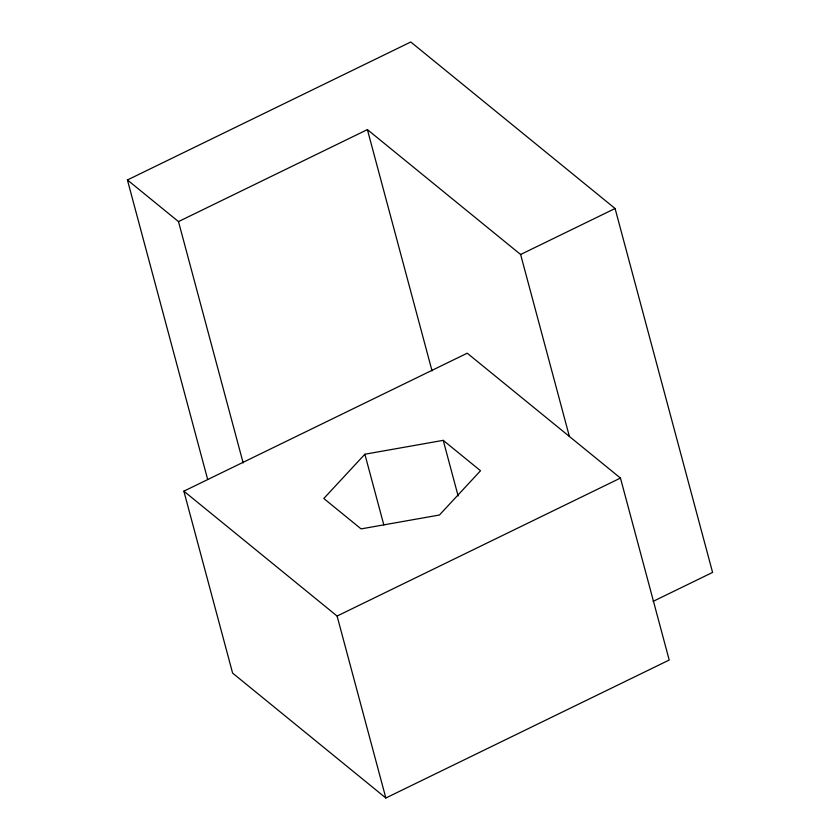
<?xml version="1.0" encoding="UTF-8"?>
<svg xmlns="http://www.w3.org/2000/svg" width="840" height="840" viewBox="0 0 840 840"><rect width="100%" height="100%" fill="white"/><g stroke="black" fill="none" stroke-linecap="round" stroke-linejoin="round"><path stroke-width="1.26" d="M364.875 454.23L323.799 498.498L361.084 528.895L439.446 515.014L480.522 470.747L443.226 440.349L364.875 454.23L383.838 524.99M207.659 479.43L127.418 179.97L410.77 42L615.079 208.509L712.582 572.418L653.121 601.367M127.418 179.97L178.49 221.592L367.395 129.612L520.621 254.499L569.384 436.454M520.621 254.499L615.079 208.509M183.866 491.169L467.229 353.199L620.456 478.076L669.207 660.03L385.844 798L232.617 673.113L183.866 491.169L337.092 616.046L385.844 798M337.092 616.046L620.456 478.076M367.395 129.612L432.065 370.955M443.226 440.349L458.126 495.947M178.49 221.592L243.159 462.935"/></g></svg>
